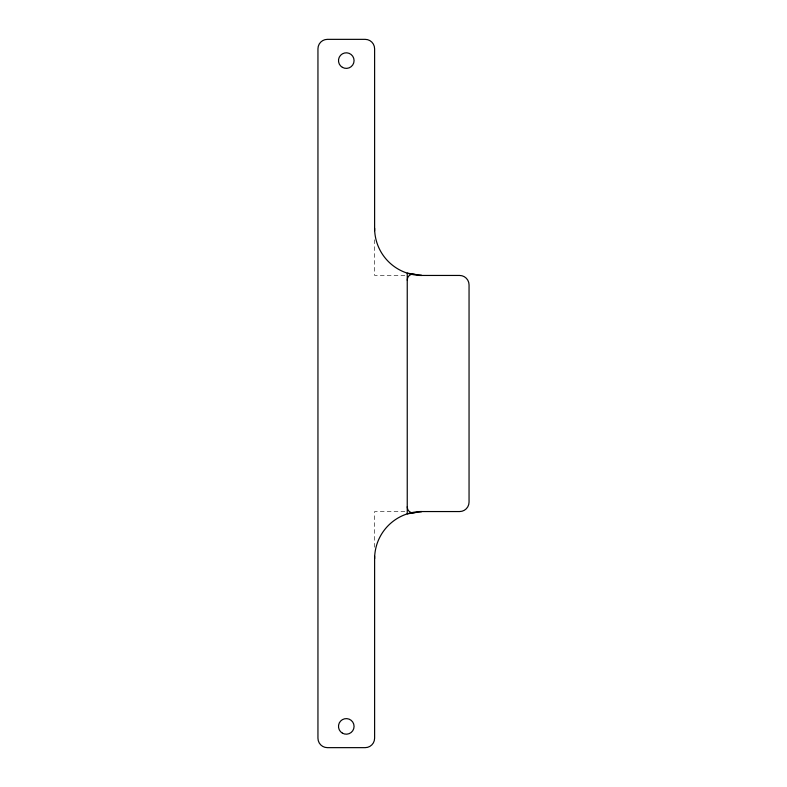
<?xml version="1.0" encoding="UTF-8"?>
<svg xmlns="http://www.w3.org/2000/svg" width="787" height="787" viewBox="0 0 787 787"><rect width="100%" height="100%" fill="white"/><g stroke="black" fill="none" stroke-linecap="round" stroke-linejoin="round"><path stroke-width="0.59" stroke-dasharray="3.94 2.95" d="M404.882 275.45L374.612 275.45L374.612 239.13M404.882 511.55L374.612 511.55L374.612 547.87"/><path stroke-width="1.18" d="M407.243 280.221L407.587 278.086A5.676 5.676 0 0 1 412.073 274.25L414.237 274.25M419.412 275.45L459.608 275.45A9.444 9.444 0 0 1 469.052 284.894L469.052 502.106A9.444 9.444 0 0 1 459.608 511.55L419.412 511.55M414.237 512.75L412.073 512.75A5.676 5.676 0 0 1 407.587 508.914L407.243 506.779M374.612 230.65L374.612 48.794A9.444 9.444 0 0 0 365.168 39.35L327.392 39.35A9.444 9.444 0 0 0 317.948 48.794L317.948 738.206A9.444 9.444 0 0 0 327.392 747.65L365.168 747.65A9.444 9.444 0 0 0 374.612 738.206L374.612 556.35M374.612 228.23A47.22 47.22 0 0 0 421.832 275.45L407.243 273.138L407.243 513.862L421.832 511.55A47.22 47.22 0 0 0 374.612 558.77M342.384 733.15A7.791 7.791 0 0 0 354.071 726.401A7.791 7.791 0 0 0 342.384 719.652A7.791 7.791 0 0 0 342.384 733.15M342.384 67.348A7.791 7.791 0 0 0 354.071 60.599A7.791 7.791 0 0 0 342.384 53.85A7.791 7.791 0 0 0 342.384 67.348"/></g></svg>
